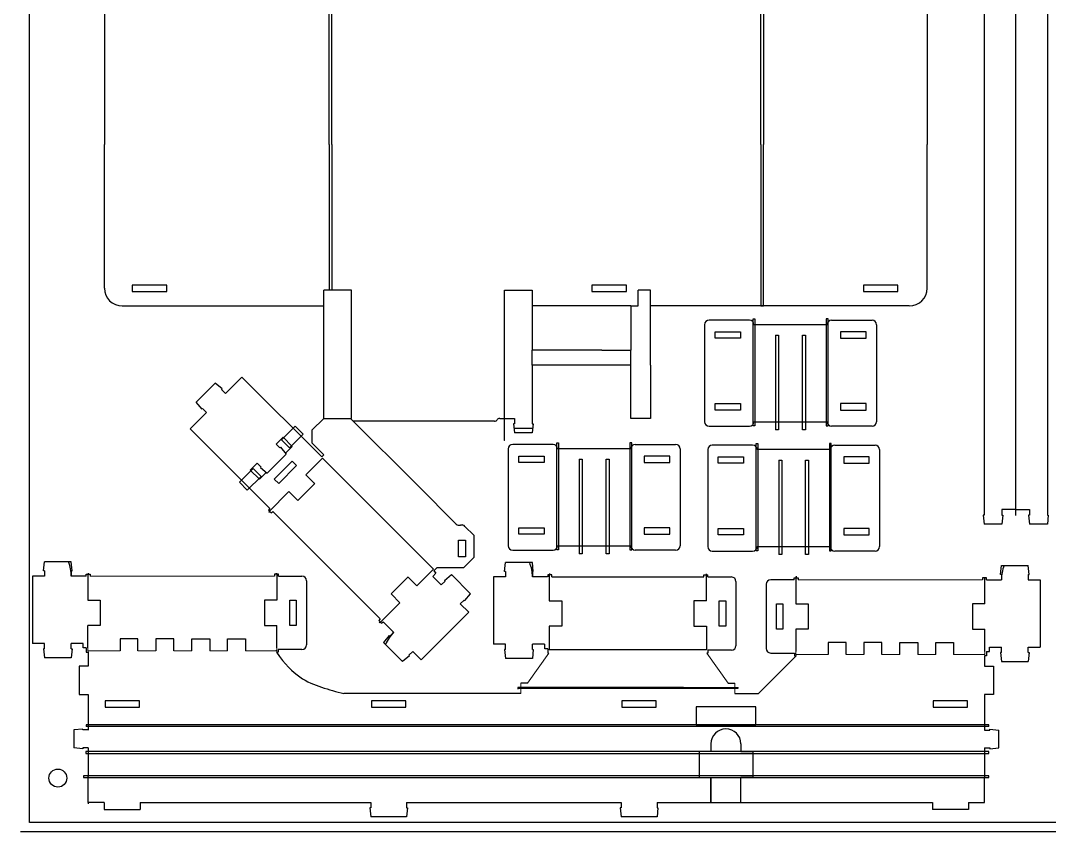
# Model space of a CAD drawing. Header units: inches. Extents: x 1422.9 to 1482.5, y 123.1 to 197.2.
# Drawn here: x 1439.72 to 1446.5, y 123.08 to 128.42 of the extents above; entities that cross this region are included whole.
import ezdxf

# ---------------------------------------------------------------- set-up
doc = ezdxf.new("R2010")
doc.units = ezdxf.units.IN
doc.header["$LTSCALE"] = 0.2
doc.header["$MEASUREMENT"] = 0
for name, color, linetype in [('EXTENTS', 5, 'Continuous'), ('FLEXURES', 1, 'Continuous'), ('OUTLINES', 250, 'Continuous')]:
    doc.layers.add(name, color=color, linetype=linetype)

msp = doc.modelspace()

# ---------------------------------------------------------------- linework, layer by layer
at = {"layer": 'EXTENTS', "color": 3}
for p, q in [((1439.7785, 123.1365), (1439.7785, 133.8581)), ((1444.6945, 126.3471), (1444.6945, 125.7235)), ((1444.6945, 126.3471), (1444.7141, 126.3471)), ((1444.7141, 126.3471), (1444.7141, 125.7235)), ((1444.8716, 126.3471), (1444.8913, 126.3471)), ((1444.8716, 125.7235), (1444.8716, 126.3471)), ((1444.8913, 126.3471), (1444.8913, 125.7235)), ((1444.7141, 125.7235), (1444.6945, 125.7235)), ((1444.8913, 125.7235), (1444.8716, 125.7235)), ((1443.4004, 125.5293), (1443.4004, 124.9057)), ((1443.4004, 125.5293), (1443.4201, 125.5293)), ((1443.4201, 125.5293), (1443.4201, 124.9057)), ((1443.5776, 125.5293), (1443.5973, 125.5293)), ((1443.5776, 124.9057), (1443.5776, 125.5293)), ((1443.5973, 125.5293), (1443.5973, 124.9057)), ((1444.7149, 125.5242), (1444.7149, 124.9006)), ((1444.7149, 125.5242), (1444.7346, 125.5242)), ((1444.7346, 125.5242), (1444.7346, 124.9006)), ((1444.8921, 125.5242), (1444.9118, 125.5242)), ((1444.8921, 124.9006), (1444.8921, 125.5242)), ((1444.9118, 125.5242), (1444.9118, 124.9006)), ((1443.4201, 124.9057), (1443.4004, 124.9057)), ((1443.5973, 124.9057), (1443.5776, 124.9057)), ((1444.7346, 124.9006), (1444.7149, 124.9006)), ((1444.9118, 124.9006), (1444.8921, 124.9006)), ((1453.416, 123.1365), (1439.7785, 123.1365))]:
    msp.add_line(p, q, dxfattribs=at)
at = {"layer": 'EXTENTS'}
msp.add_line((1439.7195, 123.0775), (1453.4751, 123.0775), dxfattribs=at)
at = {"layer": 'FLEXURES'}
for p, q in [((1446.2761, 125.1577), (1446.2761, 131.142)), ((1444.5966, 127.6018), (1444.5966, 128.6647)), ((1444.6144, 128.6647), (1444.6144, 127.6018)), ((1441.7524, 127.6018), (1441.7524, 128.5602)), ((1441.7701, 127.6018), (1441.7701, 128.5602)), ((1441.7524, 127.6018), (1441.7524, 126.6433)), ((1441.7701, 127.6018), (1441.7701, 126.6433)), ((1444.5966, 127.6018), (1444.5966, 126.5388)), ((1444.6144, 126.5388), (1444.6144, 127.6018)), ((1441.9, 125.7987), (1441.9, 126.6433)), ((1442.9082, 125.6533), (1442.9082, 126.6433)), ((1444.5966, 126.5388), (1444.6144, 126.5388)), ((1444.5458, 125.7493), (1444.5458, 126.4549)), ((1444.5458, 126.4549), (1444.5576, 126.4549)), ((1444.5576, 126.4549), (1444.5576, 125.7493)), ((1445.0281, 126.4549), (1445.0281, 125.7493)), ((1445.0399, 126.4549), (1445.0281, 126.4549)), ((1445.0399, 125.7493), (1445.0399, 126.4549)), ((1443.0912, 126.1483), (1443.0912, 126.2483)), ((1443.7397, 126.1483), (1443.7397, 126.2483)), ((1441.7169, 125.7987), (1441.9, 125.7987)), ((1444.5576, 125.7493), (1444.5458, 125.7493)), ((1445.0281, 125.7493), (1445.0399, 125.7493)), ((1441.4389, 125.6561), (1441.5295, 125.7464)), ((1441.5814, 125.6939), (1441.4908, 125.6036)), ((1441.5295, 125.7464), (1441.5814, 125.6939)), ((1441.4908, 125.6036), (1441.4389, 125.6561)), ((1442.9111, 125.6533), (1442.9082, 125.6533)), ((1443.2518, 124.9315), (1443.2518, 125.6371)), ((1443.2518, 125.6371), (1443.2636, 125.6371)), ((1443.2636, 125.6371), (1443.2636, 124.9315)), ((1443.7341, 125.6371), (1443.7341, 124.9315)), ((1443.7459, 125.6371), (1443.7341, 125.6371)), ((1443.7459, 124.9315), (1443.7459, 125.6371)), ((1444.5663, 124.9264), (1444.5663, 125.632)), ((1444.5663, 125.632), (1444.5781, 125.632)), ((1444.5781, 125.632), (1444.5781, 124.9264)), ((1445.0486, 125.632), (1445.0486, 124.9264)), ((1445.0604, 125.632), (1445.0486, 125.632)), ((1445.0604, 124.9264), (1445.0604, 125.632)), ((1441.599, 125.4276), (1441.7085, 125.5372)), ((1442.4402, 124.805), (1441.7085, 125.5372)), ((1441.2512, 125.4681), (1441.1609, 125.3774)), ((1441.2135, 125.3256), (1441.3037, 125.4163)), ((1441.3037, 125.4163), (1441.2512, 125.4681)), ((1441.1609, 125.3774), (1441.2135, 125.3256)), ((1441.4877, 125.3162), (1441.3548, 125.1831)), ((1441.3592, 125.1786), (1441.3548, 125.1831)), ((1443.2636, 124.9315), (1443.2518, 124.9315)), ((1443.7341, 124.9315), (1443.7459, 124.9315)), ((1444.5781, 124.9264), (1444.5663, 124.9264)), ((1445.0486, 124.9264), (1445.0604, 124.9264)), ((1442.4402, 124.805), (1442.3306, 124.6955)), ((1440.1681, 124.775), (1440.1618, 124.775)), ((1440.1618, 124.775), (1440.1618, 124.6014)), ((1441.4019, 124.776), (1441.4083, 124.776)), ((1441.4083, 124.776), (1441.4083, 124.6014)), ((1443.2094, 124.7722), (1443.2031, 124.7722)), ((1443.2031, 124.7722), (1443.2031, 124.5963)), ((1444.2383, 124.5963), (1444.2383, 124.7751)), ((1444.8335, 124.7542), (1444.8271, 124.7542)), ((1444.8271, 124.7542), (1444.8271, 124.5777)), ((1446.0673, 124.75), (1446.0736, 124.75)), ((1446.0736, 124.5777), (1446.0736, 124.75)), ((1442.2194, 124.584), (1442.0873, 124.4517)), ((1440.1618, 124.2862), (1440.1618, 124.4336)), ((1441.4083, 124.2862), (1441.4083, 124.4336)), ((1442.0873, 124.4517), (1442.0828, 124.4561)), ((1443.2031, 124.4286), (1443.2031, 124.2733)), ((1444.2383, 124.4286), (1444.2383, 124.2733)), ((1444.8271, 124.41), (1444.8271, 124.2625)), ((1446.0736, 124.2625), (1446.0736, 124.41)), ((1440.1618, 124.2667), (1440.1681, 124.2667)), ((1441.4083, 124.2667), (1441.4019, 124.2667)), ((1444.2383, 124.2733), (1443.2031, 124.2733)), ((1443.5646, 124.2733), (1443.2031, 124.2733)), ((1444.8271, 124.243), (1444.8335, 124.243)), ((1446.0736, 124.243), (1446.0673, 124.243)), ((1444.0884, 124.0253), (1442.9965, 124.0253)), ((1442.9965, 124.0253), (1442.9965, 124.0155)), ((1442.9965, 124.0253), (1442.9965, 124.0203)), ((1442.9965, 124.0203), (1444.0884, 124.0203)), ((1444.0884, 124.0253), (1444.4484, 124.0253)), ((1444.0884, 124.0203), (1444.4484, 124.0203)), ((1444.4484, 124.0203), (1444.4484, 124.0253)), ((1440.1518, 123.7806), (1440.1518, 123.7688)), ((1446.1, 123.7806), (1440.1518, 123.7806)), ((1446.1, 123.7688), (1440.1518, 123.7688)), ((1446.1, 123.7688), (1446.1, 123.7806)), ((1440.1499, 123.6044), (1440.1499, 123.5907)), ((1446.1, 123.6044), (1440.1499, 123.6044)), ((1440.1499, 123.5907), (1446.1, 123.5907)), ((1446.1, 123.5907), (1446.1, 123.6044)), ((1440.1349, 123.4445), (1440.1349, 123.4327)), ((1446.1, 123.4445), (1440.1349, 123.4445)), ((1446.1, 123.4327), (1446.1, 123.4445)), ((1440.1349, 123.4327), (1446.1, 123.4327))]:
    msp.add_line(p, q, dxfattribs=at)
at = {"layer": 'FLEXURES', "lineweight": 0}
for p, q in [((1440.1618, 124.2667), (1440.1618, 124.2862)), ((1440.3748, 124.2667), (1440.1618, 124.2667)), ((1440.611, 124.2667), (1440.4929, 124.2667)), ((1440.8472, 124.2667), (1440.7291, 124.2667)), ((1441.0835, 124.2667), (1440.9654, 124.2667)), ((1441.4083, 124.2667), (1441.2016, 124.2667)), ((1441.4083, 124.2862), (1441.4083, 124.2667)), ((1444.8271, 124.2625), (1444.8271, 124.243)), ((1446.0736, 124.243), (1446.0736, 124.2625)), ((1444.8271, 124.243), (1445.0402, 124.243)), ((1445.1583, 124.243), (1445.2764, 124.243)), ((1445.3945, 124.243), (1445.5126, 124.243)), ((1445.6307, 124.243), (1445.7488, 124.243)), ((1445.8669, 124.243), (1446.0736, 124.243))]:
    msp.add_line(p, q, dxfattribs=at)
at = {"layer": 'FLEXURES'}
msp.add_circle((1439.9652, 123.4288), 0.0591, dxfattribs=at)
at = {"layer": 'OUTLINES'}
for p, q in [((1446.0674, 131.1026), (1446.0674, 125.1971)), ((1446.4847, 131.1026), (1446.4847, 125.1971)), ((1440.2718, 128.5466), (1440.2718, 127.6018)), ((1445.6933, 128.5466), (1445.6933, 127.6018)), ((1440.2718, 126.6569), (1440.2718, 127.6018)), ((1445.6933, 126.6569), (1445.6933, 127.6018)), ((1440.4558, 126.6768), (1440.4558, 126.6342)), ((1440.6824, 126.6768), (1440.4558, 126.6768)), ((1440.4558, 126.6342), (1440.6824, 126.6342)), ((1440.6824, 126.6342), (1440.6824, 126.6768)), ((1441.7169, 125.7987), (1441.7169, 126.6433)), ((1441.9, 126.6433), (1441.7169, 126.6433)), ((1442.9082, 126.6433), (1443.0912, 126.6433)), ((1443.0912, 126.6433), (1443.0912, 126.2483)), ((1443.4842, 126.6768), (1443.4842, 126.6342)), ((1443.7108, 126.6768), (1443.4842, 126.6768)), ((1443.4842, 126.6342), (1443.7108, 126.6342)), ((1443.7108, 126.6342), (1443.7108, 126.6768)), ((1443.8697, 126.6433), (1443.7897, 126.6433)), ((1443.7897, 126.5388), (1443.7897, 126.6433)), ((1443.8697, 126.1483), (1443.8697, 126.6433)), ((1445.2739, 126.6768), (1445.2739, 126.6342)), ((1445.5005, 126.6768), (1445.2739, 126.6768)), ((1445.2739, 126.6342), (1445.5005, 126.6342)), ((1445.5005, 126.6342), (1445.5005, 126.6768)), ((1440.3899, 126.5388), (1441.7169, 126.5388)), ((1443.7397, 126.5388), (1443.0912, 126.5388)), ((1443.7397, 126.5388), (1443.7397, 126.2483)), ((1443.7397, 126.5388), (1443.7897, 126.5388)), ((1444.6055, 126.5388), (1443.8697, 126.5388)), ((1445.5752, 126.5388), (1444.6055, 126.5388)), ((1444.5222, 126.4451), (1444.2561, 126.4451)), ((1445.0635, 126.4451), (1445.3297, 126.4451)), ((1444.2265, 126.4156), (1444.2265, 125.7766)), ((1445.034, 126.4156), (1444.5517, 126.4156)), ((1445.3592, 126.4156), (1445.3592, 125.7766)), ((1443.5487, 126.2483), (1443.0912, 126.2483)), ((1443.5487, 126.2483), (1443.7397, 126.2483)), ((1443.0912, 126.1483), (1443.0912, 125.7987)), ((1443.5487, 126.1483), (1443.0912, 126.1483)), ((1443.7397, 126.1483), (1443.5487, 126.1483)), ((1443.7397, 125.7987), (1443.7397, 126.1483)), ((1443.8697, 126.1483), (1443.8697, 125.7987)), ((1440.8773, 125.9042), (1441.0025, 126.0295)), ((1441.0484, 125.992), (1441.0025, 126.0295)), ((1441.0693, 125.9627), (1441.1771, 126.0706)), ((1441.7035, 125.5448), (1441.1771, 126.0706)), ((1441.0442, 125.9878), (1441.0484, 125.992)), ((1441.0442, 125.9878), (1441.0693, 125.9627)), ((1440.9149, 125.8583), (1440.8773, 125.9042)), ((1440.9441, 125.8374), (1440.8363, 125.7295)), ((1440.919, 125.8624), (1440.9149, 125.8583)), ((1440.919, 125.8624), (1440.9441, 125.8374)), ((1441.7169, 125.7987), (1441.6385, 125.7202)), ((1442.3346, 125.3581), (1441.8941, 125.7987)), ((1442.8423, 125.779), (1441.9138, 125.779)), ((1442.8567, 125.779), (1442.8567, 125.779)), ((1442.8764, 125.7987), (1442.8845, 125.7987)), ((1442.8845, 125.7987), (1442.9082, 125.7987)), ((1442.9082, 125.7987), (1442.9731, 125.7987)), ((1442.9731, 125.7632), (1442.9672, 125.7632)), ((1442.9672, 125.7632), (1442.9731, 125.7042)), ((1442.9731, 125.7987), (1442.9731, 125.7632)), ((1443.0912, 125.7987), (1443.0912, 125.7632)), ((1443.0912, 125.7632), (1443.0971, 125.7632)), ((1443.0971, 125.7632), (1443.0912, 125.7042)), ((1443.8697, 125.7987), (1443.7397, 125.7987)), ((1444.5517, 125.7766), (1445.034, 125.7766)), ((1441.3619, 125.2045), (1440.8363, 125.7295)), ((1441.6385, 125.7202), (1441.6385, 125.6367)), ((1442.9702, 125.7337), (1443.0942, 125.7337)), ((1443.0912, 125.7042), (1442.9731, 125.7042)), ((1444.2561, 125.7471), (1444.5222, 125.7471)), ((1445.3297, 125.7471), (1445.0635, 125.7471)), ((1441.4036, 125.6289), (1441.4487, 125.6741)), ((1441.4286, 125.6038), (1441.4036, 125.6289)), ((1441.4487, 125.6741), (1441.5093, 125.6136)), ((1441.5093, 125.6136), (1441.4648, 125.569)), ((1441.7167, 125.5579), (1441.6385, 125.6367)), ((1443.2282, 125.6273), (1442.962, 125.6273)), ((1443.7695, 125.6273), (1444.0357, 125.6273)), ((1444.5427, 125.6222), (1444.2765, 125.6222)), ((1445.084, 125.6222), (1445.3501, 125.6222)), ((1441.3452, 125.4367), (1441.4704, 125.5621)), ((1441.4286, 125.6038), (1441.4328, 125.608)), ((1441.4328, 125.608), (1441.4704, 125.5621)), ((1441.7035, 125.5448), (1441.7167, 125.5579)), ((1442.9325, 125.5978), (1442.9325, 124.9588)), ((1443.74, 125.5978), (1443.2577, 125.5978)), ((1444.0652, 125.5978), (1444.0652, 124.9588)), ((1444.247, 125.5927), (1444.247, 124.9537)), ((1445.0545, 125.5927), (1444.5722, 125.5927)), ((1445.3797, 125.5927), (1445.3797, 124.9537)), ((1441.2784, 125.5035), (1441.2332, 125.4583)), ((1441.3034, 125.4785), (1441.2784, 125.5035)), ((1441.3034, 125.4785), (1441.2993, 125.4743)), ((1441.5084, 125.5174), (1441.3899, 125.3988)), ((1441.42, 125.3687), (1441.5385, 125.4874)), ((1441.5385, 125.4874), (1441.5084, 125.5174)), ((1441.2332, 125.4583), (1441.2938, 125.3978)), ((1441.2938, 125.3978), (1441.3383, 125.4424)), ((1441.2993, 125.4743), (1441.3452, 125.4367)), ((1441.599, 125.4276), (1441.6547, 125.3719)), ((1441.3899, 125.3988), (1441.42, 125.3687)), ((1441.546, 125.2578), (1441.6575, 125.3691)), ((1441.6575, 125.3691), (1441.6547, 125.3719)), ((1442.5903, 125.1025), (1442.3346, 125.3581)), ((1441.5433, 125.2606), (1441.4877, 125.3162)), ((1441.5433, 125.2606), (1441.546, 125.2578)), ((1441.3619, 125.2045), (1441.352, 125.1947)), ((1441.352, 125.1947), (1441.3708, 125.1759)), ((1441.3708, 125.1759), (1441.3807, 125.1857)), ((1441.6073, 124.9593), (1441.3807, 125.1857)), ((1446.0674, 125.1616), (1446.0615, 125.1616)), ((1446.0615, 125.1616), (1446.0674, 125.1026)), ((1446.0674, 125.1971), (1446.0674, 125.1616)), ((1446.2761, 125.1971), (1446.1855, 125.1971)), ((1446.1855, 125.1971), (1446.1855, 125.1616)), ((1446.1855, 125.1616), (1446.1914, 125.1616)), ((1446.1914, 125.1616), (1446.1855, 125.1026)), ((1446.2761, 125.1971), (1446.3666, 125.1971)), ((1446.3666, 125.1616), (1446.3607, 125.1616)), ((1446.3607, 125.1616), (1446.3666, 125.1026)), ((1446.3666, 125.1971), (1446.3666, 125.1616)), ((1446.4847, 125.1971), (1446.4847, 125.1616)), ((1446.4847, 125.1616), (1446.4906, 125.1616)), ((1446.4906, 125.1616), (1446.4847, 125.1026)), ((1442.632, 125.1025), (1442.632, 125.1025)), ((1442.6473, 125.0872), (1442.7051, 125.0294)), ((1446.1855, 125.1026), (1446.0674, 125.1026)), ((1446.4847, 125.1026), (1446.3666, 125.1026)), ((1442.7051, 125.0294), (1442.7051, 124.8818)), ((1441.863, 124.7037), (1441.6073, 124.9593)), ((1442.6054, 124.8869), (1442.6054, 124.9956)), ((1442.6054, 124.9956), (1442.6519, 124.9956)), ((1442.6519, 124.9956), (1442.6519, 124.8869)), ((1443.2577, 124.9588), (1443.74, 124.9588)), ((1444.5722, 124.9537), (1445.0545, 124.9537)), ((1442.6519, 124.8869), (1442.6054, 124.8869)), ((1442.7051, 124.8818), (1442.6371, 124.8137)), ((1442.962, 124.9293), (1443.2282, 124.9293)), ((1444.0357, 124.9293), (1443.7695, 124.9293)), ((1444.2765, 124.9242), (1444.5427, 124.9242)), ((1445.3501, 124.9242), (1445.084, 124.9242)), ((1439.8702, 124.794), (1439.8761, 124.8531)), ((1440.0532, 124.8531), (1439.8761, 124.8531)), ((1440.0591, 124.794), (1440.0532, 124.8531)), ((1442.4414, 124.7937), (1442.4614, 124.8137)), ((1442.6371, 124.8137), (1442.4614, 124.8137)), ((1442.9089, 124.789), (1442.9148, 124.8481)), ((1443.092, 124.8481), (1442.9148, 124.8481)), ((1443.0979, 124.789), (1443.092, 124.8481)), ((1446.1763, 124.7704), (1446.1822, 124.8295)), ((1446.1822, 124.8295), (1446.3593, 124.8295)), ((1446.3652, 124.7704), (1446.3593, 124.8295)), ((1439.8761, 124.7586), (1439.7973, 124.7586)), ((1439.7973, 124.7586), (1439.7973, 124.3158)), ((1439.8761, 124.794), (1439.8702, 124.794)), ((1439.8761, 124.794), (1439.8761, 124.7586)), ((1440.0532, 124.794), (1440.0532, 124.7586)), ((1440.0532, 124.794), (1440.0591, 124.794)), ((1440.1517, 124.7586), (1440.0532, 124.7586)), ((1440.1517, 124.7586), (1440.1517, 124.7725)), ((1440.1517, 124.7725), (1440.1782, 124.7725)), ((1440.1782, 124.7725), (1440.1782, 124.7586)), ((1441.4184, 124.7725), (1441.3918, 124.7725)), ((1441.3918, 124.7725), (1441.3918, 124.7586)), ((1441.4184, 124.7586), (1441.4184, 124.7725)), ((1441.4184, 124.7586), (1441.5736, 124.7586)), ((1442.1607, 124.6427), (1442.2722, 124.754)), ((1442.2722, 124.754), (1442.2749, 124.7512)), ((1442.3306, 124.6955), (1442.2749, 124.7512)), ((1442.4564, 124.7787), (1442.4355, 124.7577)), ((1442.4355, 124.7577), (1442.4912, 124.702)), ((1442.4414, 124.7937), (1442.4564, 124.7787)), ((1442.512, 124.7313), (1442.558, 124.7689)), ((1442.5162, 124.7271), (1442.512, 124.7313)), ((1442.558, 124.7689), (1442.6832, 124.6436)), ((1442.9148, 124.7536), (1442.8361, 124.7536)), ((1442.8361, 124.7536), (1442.8361, 124.3108)), ((1442.9148, 124.789), (1442.9089, 124.789)), ((1442.9148, 124.789), (1442.9148, 124.7536)), ((1443.092, 124.789), (1443.092, 124.7536)), ((1443.092, 124.789), (1443.0979, 124.789)), ((1443.1904, 124.7536), (1443.092, 124.7536)), ((1443.2196, 124.7675), (1443.193, 124.7675)), ((1443.193, 124.7675), (1443.193, 124.7536)), ((1443.2196, 124.7536), (1443.2196, 124.7675)), ((1444.2484, 124.7536), (1444.2484, 124.7675)), ((1444.2484, 124.7536), (1444.4036, 124.7536)), ((1444.817, 124.735), (1444.6618, 124.735)), ((1444.817, 124.735), (1444.817, 124.7489)), ((1444.817, 124.7489), (1444.8436, 124.7489)), ((1444.8436, 124.7489), (1444.8436, 124.735)), ((1446.0837, 124.7489), (1446.0572, 124.7489)), ((1446.0572, 124.7489), (1446.0572, 124.735)), ((1446.0837, 124.735), (1446.0837, 124.7489)), ((1446.0837, 124.735), (1446.1822, 124.735)), ((1446.1822, 124.7704), (1446.1763, 124.7704)), ((1446.1822, 124.7704), (1446.1822, 124.735)), ((1446.3593, 124.7704), (1446.3593, 124.735)), ((1446.3593, 124.7704), (1446.3652, 124.7704)), ((1446.3593, 124.735), (1446.4381, 124.735)), ((1446.4381, 124.735), (1446.4381, 124.2922)), ((1441.6031, 124.7291), (1441.6031, 124.3059)), ((1442.0896, 124.4773), (1441.863, 124.7037)), ((1442.5162, 124.7271), (1442.4912, 124.702)), ((1444.4332, 124.724), (1444.4332, 124.3009)), ((1444.6323, 124.7054), (1444.6323, 124.2823)), ((1440.1618, 124.6014), (1440.2405, 124.6014)), ((1440.2405, 124.6014), (1440.2445, 124.6014)), ((1440.2445, 124.6014), (1440.2445, 124.4336)), ((1441.3295, 124.6014), (1441.3256, 124.6014)), ((1441.3256, 124.6014), (1441.3256, 124.4336)), ((1441.4083, 124.6014), (1441.3295, 124.6014)), ((1441.4933, 124.6014), (1441.5358, 124.6014)), ((1441.4933, 124.4336), (1441.4933, 124.6014)), ((1441.5358, 124.6014), (1441.5358, 124.4336)), ((1442.1635, 124.6399), (1442.1607, 124.6427)), ((1442.1635, 124.6399), (1442.2194, 124.584)), ((1442.6415, 124.6018), (1442.6164, 124.5768)), ((1442.6415, 124.6018), (1442.6457, 124.5977)), ((1442.6457, 124.5977), (1442.6832, 124.6436)), ((1443.2031, 124.5963), (1443.2819, 124.5963)), ((1443.2819, 124.5963), (1443.2858, 124.5963)), ((1443.2858, 124.5963), (1443.2858, 124.4286)), ((1444.1595, 124.5963), (1444.1556, 124.5963)), ((1444.1556, 124.5963), (1444.1556, 124.4287)), ((1444.2383, 124.5963), (1444.1595, 124.5963)), ((1444.3233, 124.5963), (1444.3658, 124.5963)), ((1444.3233, 124.4286), (1444.3233, 124.5963)), ((1444.3658, 124.5963), (1444.3658, 124.4286)), ((1442.6164, 124.5768), (1442.6721, 124.5211)), ((1444.6996, 124.5777), (1444.7421, 124.5777)), ((1444.6996, 124.41), (1444.6996, 124.5777)), ((1444.7421, 124.5777), (1444.7421, 124.41)), ((1444.8271, 124.5777), (1444.9059, 124.5777)), ((1444.9059, 124.5777), (1444.9098, 124.5777)), ((1444.9098, 124.5777), (1444.9098, 124.41)), ((1445.9949, 124.5777), (1445.9909, 124.5777)), ((1445.9909, 124.5777), (1445.9909, 124.41)), ((1446.0736, 124.5777), (1445.9949, 124.5777)), ((1442.0896, 124.4773), (1442.0798, 124.4675)), ((1442.0798, 124.4675), (1442.0986, 124.4487)), ((1442.359, 124.208), (1442.6721, 124.5211)), ((1440.2405, 124.4336), (1440.1618, 124.4336)), ((1440.2445, 124.4336), (1440.2405, 124.4336)), ((1441.3256, 124.4336), (1441.3295, 124.4336)), ((1441.3295, 124.4336), (1441.4083, 124.4336)), ((1441.5358, 124.4336), (1441.4933, 124.4336)), ((1442.0986, 124.4487), (1442.1084, 124.4585)), ((1442.1084, 124.4585), (1442.178, 124.3889)), ((1443.2819, 124.4286), (1443.2031, 124.4286)), ((1443.2858, 124.4286), (1443.2819, 124.4286)), ((1444.1556, 124.4287), (1444.1595, 124.4286)), ((1444.1595, 124.4286), (1444.2383, 124.4286)), ((1444.3658, 124.4286), (1444.3233, 124.4286)), ((1444.7421, 124.41), (1444.6996, 124.41)), ((1444.9059, 124.41), (1444.8271, 124.41)), ((1444.9098, 124.41), (1444.9059, 124.41)), ((1445.9909, 124.41), (1445.9949, 124.41)), ((1445.9949, 124.41), (1446.0736, 124.41)), ((1440.4929, 124.3454), (1440.3748, 124.3454)), ((1440.3748, 124.3454), (1440.3748, 124.2667)), ((1440.4929, 124.2667), (1440.4929, 124.3454)), ((1440.7291, 124.3454), (1440.611, 124.3454)), ((1440.611, 124.3454), (1440.611, 124.2667)), ((1440.7291, 124.2667), (1440.7291, 124.3454)), ((1440.8472, 124.2667), (1440.8472, 124.3454)), ((1440.8472, 124.3454), (1440.9654, 124.3454)), ((1440.9654, 124.3454), (1440.9654, 124.2667)), ((1441.0835, 124.2667), (1441.0835, 124.3454)), ((1441.0835, 124.3454), (1441.2016, 124.3454)), ((1441.2016, 124.3454), (1441.2016, 124.2667)), ((1442.1488, 124.368), (1442.1112, 124.3221)), ((1442.153, 124.3639), (1442.1488, 124.368)), ((1442.153, 124.3639), (1442.178, 124.3889)), ((1439.8761, 124.3158), (1439.7973, 124.3158)), ((1439.8761, 124.2803), (1439.8702, 124.2803)), ((1439.8702, 124.2803), (1439.8761, 124.2213)), ((1439.8761, 124.2803), (1439.8761, 124.3158)), ((1440.132, 124.3158), (1440.0532, 124.3158)), ((1440.0532, 124.2803), (1440.0532, 124.3158)), ((1440.0532, 124.2803), (1440.0591, 124.2803)), ((1440.0591, 124.2803), (1440.0532, 124.2213)), ((1440.132, 124.2862), (1440.132, 124.3158)), ((1440.1517, 124.2862), (1440.132, 124.2862)), ((1440.1517, 124.2862), (1440.1517, 124.2578)), ((1440.1517, 124.2578), (1440.165, 124.2578)), ((1440.165, 124.2578), (1440.165, 124.1659)), ((1441.4171, 124.2578), (1441.4051, 124.2578)), ((1441.4171, 124.2764), (1441.4171, 124.2578)), ((1441.5736, 124.2764), (1441.4171, 124.2764)), ((1442.1112, 124.3221), (1442.2365, 124.1968)), ((1442.2783, 124.2386), (1442.3033, 124.2637)), ((1442.3033, 124.2637), (1442.359, 124.208)), ((1442.9148, 124.3108), (1442.8361, 124.3108)), ((1442.9148, 124.2753), (1442.9089, 124.2753)), ((1442.9089, 124.2753), (1442.9148, 124.2163)), ((1442.9148, 124.2753), (1442.9148, 124.3108)), ((1443.1707, 124.3108), (1443.092, 124.3108)), ((1443.092, 124.2753), (1443.092, 124.3108)), ((1443.092, 124.2753), (1443.0979, 124.2753)), ((1443.0979, 124.2753), (1443.092, 124.2163)), ((1443.1733, 124.2811), (1443.1733, 124.3108)), ((1443.193, 124.2811), (1443.1733, 124.2811)), ((1443.193, 124.2811), (1443.193, 124.2528)), ((1443.193, 124.2714), (1443.193, 124.2528)), ((1444.4036, 124.2714), (1444.2471, 124.2714)), ((1444.2471, 124.2714), (1444.2471, 124.2528)), ((1445.1583, 124.3218), (1445.0402, 124.3218)), ((1445.0402, 124.3218), (1445.0402, 124.243)), ((1445.1583, 124.243), (1445.1583, 124.3218)), ((1445.3945, 124.3218), (1445.2764, 124.3218)), ((1445.2764, 124.3218), (1445.2764, 124.243)), ((1445.3945, 124.243), (1445.3945, 124.3218)), ((1445.5126, 124.243), (1445.5126, 124.3218)), ((1445.5126, 124.3218), (1445.6307, 124.3218)), ((1445.6307, 124.3218), (1445.6307, 124.243)), ((1445.7488, 124.243), (1445.7488, 124.3218)), ((1445.7488, 124.3218), (1445.8669, 124.3218)), ((1445.8669, 124.3218), (1445.8669, 124.243)), ((1446.0837, 124.2625), (1446.0837, 124.2342)), ((1446.0837, 124.2625), (1446.1034, 124.2625)), ((1446.1034, 124.2625), (1446.1034, 124.2922)), ((1446.1034, 124.2922), (1446.1822, 124.2922)), ((1446.1822, 124.2567), (1446.1763, 124.2567)), ((1446.1763, 124.2567), (1446.1822, 124.1977)), ((1446.1822, 124.2567), (1446.1822, 124.2922)), ((1446.3593, 124.2567), (1446.3593, 124.2922)), ((1446.3593, 124.2922), (1446.4381, 124.2922)), ((1446.3593, 124.2567), (1446.3652, 124.2567)), ((1446.3652, 124.2567), (1446.3593, 124.1977)), ((1440.0532, 124.2213), (1439.8761, 124.2213)), ((1442.2824, 124.2344), (1442.2365, 124.1968)), ((1442.2783, 124.2386), (1442.2824, 124.2344)), ((1443.092, 124.2163), (1442.9148, 124.2163)), ((1443.193, 124.2528), (1443.2011, 124.2528)), ((1444.2471, 124.2528), (1444.2403, 124.2528)), ((1444.5825, 123.9864), (1444.8303, 124.2342)), ((1444.6618, 124.2528), (1444.8183, 124.2528)), ((1444.8183, 124.2528), (1444.8183, 124.2342)), ((1444.8183, 124.2342), (1444.8303, 124.2342)), ((1446.0837, 124.2342), (1446.0705, 124.2342)), ((1446.0705, 124.2342), (1446.0705, 124.1659)), ((1446.1822, 124.1977), (1446.3593, 124.1977)), ((1440.165, 124.1659), (1440.1059, 124.1659)), ((1440.1059, 124.1659), (1440.1059, 123.9799)), ((1446.0705, 124.1659), (1446.1295, 124.1659)), ((1446.1295, 124.1659), (1446.1295, 123.9799)), ((1443.0598, 124.0546), (1443.0153, 124.0546)), ((1444.3816, 124.0546), (1444.4261, 124.0546)), ((1443.0153, 123.9864), (1441.8499, 123.9864)), ((1444.4261, 123.9864), (1444.5825, 123.9864)), ((1440.1059, 123.9799), (1440.165, 123.9799)), ((1440.165, 123.9799), (1440.165, 123.7747)), ((1440.2761, 123.9377), (1440.2761, 123.8952)), ((1440.5026, 123.9377), (1440.2761, 123.9377)), ((1440.5026, 123.8952), (1440.5026, 123.9377)), ((1442.0318, 123.9377), (1442.0318, 123.8952)), ((1442.2584, 123.9377), (1442.0318, 123.9377)), ((1442.2584, 123.8952), (1442.2584, 123.9377)), ((1443.6817, 123.9377), (1443.6817, 123.8952)), ((1443.9083, 123.9377), (1443.6817, 123.9377)), ((1443.9083, 123.8952), (1443.9083, 123.9377)), ((1445.7328, 123.9377), (1445.7328, 123.8952)), ((1445.9593, 123.9377), (1445.7328, 123.9377)), ((1445.9593, 123.8952), (1445.9593, 123.9377)), ((1446.0705, 123.9799), (1446.0705, 123.7747)), ((1446.1295, 123.9799), (1446.0705, 123.9799)), ((1440.2761, 123.8952), (1440.5026, 123.8952)), ((1442.0318, 123.8952), (1442.2584, 123.8952)), ((1443.6817, 123.8952), (1443.9083, 123.8952)), ((1444.1701, 123.8972), (1444.1701, 123.779)), ((1444.5638, 123.8972), (1444.1701, 123.8972)), ((1444.5638, 123.779), (1444.5638, 123.8972)), ((1445.7328, 123.8952), (1445.9593, 123.8952)), ((1440.1295, 123.7517), (1440.0705, 123.7458)), ((1440.0705, 123.7458), (1440.0705, 123.6277)), ((1440.1295, 123.7458), (1440.1295, 123.7517)), ((1440.165, 123.7458), (1440.1295, 123.7458)), ((1440.165, 123.7747), (1440.165, 123.7452)), ((1444.1701, 123.779), (1444.5638, 123.779)), ((1446.0705, 123.7747), (1446.0705, 123.7452)), ((1446.0705, 123.7452), (1446.1059, 123.7452)), ((1446.1059, 123.7452), (1446.1059, 123.7511)), ((1446.1059, 123.7511), (1446.1649, 123.7452)), ((1446.1649, 123.6271), (1446.1649, 123.7452)), ((1444.2685, 123.6546), (1444.2685, 123.6044)), ((1444.4654, 123.6546), (1444.4654, 123.6044)), ((1440.1295, 123.6217), (1440.0705, 123.6277)), ((1440.165, 123.6277), (1440.1295, 123.6277)), ((1440.1295, 123.6277), (1440.1295, 123.6217)), ((1440.165, 123.6271), (1440.165, 123.5975)), ((1440.165, 123.5975), (1440.165, 123.4386)), ((1444.2685, 123.6044), (1444.1898, 123.6044)), ((1444.1898, 123.6044), (1444.1898, 123.4327)), ((1444.4654, 123.6044), (1444.5441, 123.6044)), ((1444.5441, 123.6044), (1444.5441, 123.4327)), ((1446.0705, 123.6271), (1446.0705, 123.5975)), ((1446.0705, 123.6271), (1446.1059, 123.6271)), ((1446.0705, 123.5975), (1446.0705, 123.4386)), ((1446.1059, 123.6271), (1446.1059, 123.6212)), ((1446.1059, 123.6212), (1446.1649, 123.6271)), ((1440.165, 123.2683), (1440.165, 123.4386)), ((1444.1898, 123.4327), (1444.2685, 123.4327)), ((1444.2685, 123.4327), (1444.2685, 123.2683)), ((1444.2685, 123.2683), (1444.2685, 123.4327)), ((1444.5441, 123.4327), (1444.4654, 123.4327)), ((1444.4654, 123.2683), (1444.4654, 123.4327)), ((1446.0705, 123.4386), (1446.0705, 123.4327)), ((1446.0705, 123.2683), (1446.0705, 123.4327)), ((1440.165, 123.2683), (1440.165, 123.2583)), ((1440.2713, 123.2683), (1440.165, 123.2683)), ((1440.2713, 123.2683), (1440.2713, 123.221)), ((1440.5075, 123.2683), (1441.6295, 123.2683)), ((1440.5075, 123.2683), (1440.5075, 123.221)), ((1441.6295, 123.2683), (1442.027, 123.2683)), ((1442.027, 123.2683), (1442.027, 123.2329)), ((1442.2632, 123.2683), (1442.2632, 123.2329)), ((1443.6769, 123.2683), (1443.6769, 123.2329)), ((1443.9131, 123.2683), (1444.2685, 123.2683)), ((1443.9131, 123.2683), (1443.919, 123.2683)), ((1443.9131, 123.2683), (1443.919, 123.2683)), ((1443.9131, 123.2683), (1443.9131, 123.2329)), ((1444.2685, 123.2683), (1444.4654, 123.2683)), ((1444.4654, 123.2683), (1445.7279, 123.2683)), ((1445.7279, 123.2683), (1445.7279, 123.221)), ((1445.9642, 123.2683), (1446.0705, 123.2683)), ((1445.9642, 123.2683), (1445.9642, 123.221)), ((1440.2713, 123.221), (1440.5075, 123.221)), ((1442.027, 123.2329), (1442.0211, 123.2329)), ((1442.0211, 123.2329), (1442.027, 123.1738)), ((1442.2632, 123.1738), (1442.027, 123.1738)), ((1442.2632, 123.2329), (1442.2691, 123.2329)), ((1442.2691, 123.2329), (1442.2632, 123.1738)), ((1443.6769, 123.2329), (1443.671, 123.2329)), ((1443.671, 123.2329), (1443.6769, 123.1738)), ((1443.9131, 123.1738), (1443.6769, 123.1738)), ((1443.9131, 123.2329), (1443.919, 123.2329)), ((1443.919, 123.2329), (1443.9131, 123.1738)), ((1445.9642, 123.221), (1445.7279, 123.221))]:
    msp.add_line(p, q, dxfattribs=at)
at = {"layer": 'OUTLINES', "lineweight": 0}
for p, q in [((1440.1782, 124.7586), (1441.3918, 124.7586)), ((1444.8436, 124.735), (1446.0572, 124.735)), ((1443.2011, 124.2528), (1443.0598, 124.0546)), ((1444.2403, 124.2528), (1444.3816, 124.0546))]:
    msp.add_line(p, q, dxfattribs=at)
at = {"layer": 'OUTLINES', "linetype": 'Continuous', "lineweight": 0}
for p, q in [((1443.0153, 124.0546), (1443.0153, 123.9864)), ((1444.4261, 124.0546), (1444.4261, 123.9864))]:
    msp.add_line(p, q, dxfattribs=at)
at = {"layer": 'OUTLINES'}
for points in [[(1444.4632, 126.3683), (1444.4632, 126.3258), (1444.2954, 126.3258), (1444.2954, 126.3683)], [(1445.1226, 126.3683), (1445.1226, 126.3258), (1445.2903, 126.3258), (1445.2903, 126.3683)], [(1444.4632, 125.8959), (1444.4632, 125.8534), (1444.2954, 125.8534), (1444.2954, 125.8959)], [(1445.1226, 125.8959), (1445.1226, 125.8534), (1445.2903, 125.8534), (1445.2903, 125.8959)], [(1443.1691, 125.5505), (1443.1691, 125.508), (1443.0014, 125.508), (1443.0014, 125.5505)], [(1443.8286, 125.5505), (1443.8286, 125.508), (1443.9963, 125.508), (1443.9963, 125.5505)], [(1444.4836, 125.5454), (1444.4836, 125.5029), (1444.3159, 125.5029), (1444.3159, 125.5454)], [(1445.1431, 125.5454), (1445.1431, 125.5029), (1445.3108, 125.5029), (1445.3108, 125.5454)], [(1443.1691, 125.0781), (1443.1691, 125.0356), (1443.0014, 125.0356), (1443.0014, 125.0781)], [(1443.8286, 125.0781), (1443.8286, 125.0356), (1443.9963, 125.0356), (1443.9963, 125.0781)], [(1444.4836, 125.073), (1444.4836, 125.0305), (1444.3159, 125.0305), (1444.3159, 125.073)], [(1445.1431, 125.073), (1445.1431, 125.0305), (1445.3108, 125.0305), (1445.3108, 125.073)]]:
    msp.add_lwpolyline(points, close=True, dxfattribs=at)
for points in [[(1443.2196, 124.7536), (1443.8603, 124.7536), (1444.2218, 124.7536), (1444.2218, 124.7675), (1444.2484, 124.7675)], [(1442.2632, 123.2683), (1442.2691, 123.2683), (1442.4995, 123.2683), (1443.6769, 123.2683)]]:
    msp.add_lwpolyline(points, dxfattribs=at)
for centre, radius, start, end in [((1440.3899, 126.6569), 0.1181, 180, 270), ((1445.5752, 126.6569), 0.1181, 270, 0), ((1444.2561, 126.4156), 0.0295, 90, 180), ((1444.5222, 126.4156), 0.0295, 0, 90), ((1445.0635, 126.4156), 0.0295, 90, 180), ((1445.3297, 126.4156), 0.0295, 0, 90), ((1442.8423, 125.7987), 0.0197, 270, 330.00001), ((1442.8764, 125.779), 0.0197, 90, 150.00001), ((1444.2561, 125.7766), 0.0295, 180, 270), ((1444.5222, 125.7766), 0.0295, 270, 0), ((1445.0635, 125.7766), 0.0295, 180, 270), ((1445.3297, 125.7766), 0.0295, 270, 0), ((1442.962, 125.5978), 0.0295, 90, 180), ((1443.2282, 125.5978), 0.0295, 0, 90), ((1443.7695, 125.5978), 0.0295, 90, 180), ((1444.0357, 125.5978), 0.0295, 0, 90), ((1444.2765, 125.5927), 0.0295, 90, 180), ((1444.5427, 125.5927), 0.0295, 0, 90), ((1445.084, 125.5927), 0.0295, 90, 180), ((1445.3501, 125.5927), 0.0295, 0, 90), ((1442.6112, 125.1234), 0.0295, 225, 285), ((1442.6264, 125.0663), 0.0295, 45, 105), ((1442.962, 124.9588), 0.0295, 180, 270), ((1443.2282, 124.9588), 0.0295, 270, 0), ((1443.7695, 124.9588), 0.0295, 180, 270), ((1444.0357, 124.9588), 0.0295, 270, 0), ((1444.2765, 124.9537), 0.0295, 180, 270), ((1444.5427, 124.9537), 0.0295, 270, 0), ((1445.084, 124.9537), 0.0295, 180, 270), ((1445.3501, 124.9537), 0.0295, 270, 0), ((1439.7973, 124.7586), 0.2559, 0, 21.66818), ((1442.8361, 124.7536), 0.2559, 0, 21.66818), ((1446.4381, 124.735), 0.2559, 158.33182, 180), ((1441.5736, 124.7291), 0.0295, 0, 90), ((1444.4036, 124.724), 0.0295, 0, 90), ((1444.6618, 124.7054), 0.0295, 90, 180), ((1442.359, 124.208), 0.2559, 135, 156.66818), ((1441.5736, 124.3059), 0.0295, 270, 0), ((1444.4036, 124.3009), 0.0295, 270, 0), ((1444.6618, 124.2823), 0.0295, 180, 270), ((1444.3669, 123.6546), 0.0984, 0, 180)]:
    msp.add_arc(centre, radius, start, end, dxfattribs=at)
msp.add_open_spline([(1441.4051, 124.2578), (1441.5149, 124.0996), (1441.6544, 124.0394), (1441.8, 123.9977), (1441.8499, 123.9864)], degree=3, knots=[0.066785, 0.066785, 0.066785, 0.066785, 5.273191, 7.943648, 7.943648, 7.943648, 7.943648], dxfattribs=at)

doc.saveas('drawing.dxf')
